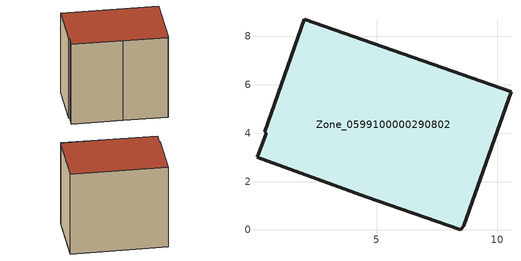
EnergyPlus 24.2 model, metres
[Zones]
Zone_0599100000290802
 floor ground (C_G): 2.02,8.72 10.56,5.71 8.6,0.18 8.49,0 4.56,1.37 0.06,3 0.44,4.01 0.37,4.06 z0.57
 wall outside (C_F): 8.49,0 8.6,0.18 10.56,5.71 2.02,8.72 0.37,4.06 0.44,4.01 0.06,3 4.56,1.37 8.49,0 z0.57:8.81
 roof outside (C_R): 0.44,4.01 0.06,3 4.56,1.37 8.49,0 8.6,0.18 10.56,5.71 2.02,8.72 0.37,4.06 z8.81
[BUILDING]
Pand.0599100000290802: North Axis=0; Terrain=City; Loads Convergence Tolerance Value=0.04; Temperature Convergence Tolerance Value=0.4; Solar Distribution=FullExterior; Maximum Number of Warmup Days=25; Minimum Number of Warmup Days=1
[Site:Location]
Rotterdam.The.Hague.AP_ZH_NLD Design_Conditions: Latitude=51.96; Longitude=4.45; Time Zone=1; Elevation=-4.5
[SITE:GROUNDTEMPERATURE:BUILDINGSURFACE]
18, 18, 18, 18, 18, 18, 18, 18, 18, 18, 18, 18
[MATERIAL] Thermal Absorptance=0.9; Solar Absorptance=0.7; Visible Absorptance=0.7
Name | Roughness | Thickness | Conductivity | Density | Specific Heat
G.TC.1965-1974 | MediumSmooth | 0.15 | 0.882353 | 540 | 1210
F.TC.1965-1974 | Rough | 0.3 | 0.697674 | 1920 | 840
R.TC.1965-1974 | MediumRough | 0.2 | 0.232558 | 1500 | 1000
[CONSTRUCTION]
C_G: G.TC.1965-1974
C_F: F.TC.1965-1974
C_R: R.TC.1965-1974
[ZONE]
Zone_0599100000290802: Type=1; Multiplier=1; Ceiling Height=Autocalculate; Volume=Autocalculate; Floor Area=autocalculate; Part of Total Floor Area=Yes
[ZONEINFILTRATION:DESIGNFLOWRATE]
Infil_Zone_0599100000290802: Zone or ZoneList or Space or SpaceList=Zone_0599100000290802; Schedule=AlwaysOn; Design Flow Rate Calculation Method=Flow/Area; Flow Rate per Floor Area=0.003; Constant Term Coefficient=1; Temperature Term Coefficient=0; Velocity Term Coefficient=0; Velocity Squared Term Coefficient=0
[HVACTEMPLATE:ZONE:IDEALLOADSAIRSYSTEM]
Zone_0599100000290802: Maximum Heating Supply Air Temperature=50; Minimum Cooling Supply Air Temperature=13; Maximum Heating Supply Air Humidity Ratio=0.0156; Minimum Cooling Supply Air Humidity Ratio=0.0077; Heating Limit=NoLimit; Cooling Limit=NoLimit; Dehumidification Control Type=ConstantSensibleHeatRatio; Cooling Sensible Heat Ratio=0.7; Dehumidification Setpoint=60; Humidification Control Type=None; Humidification Setpoint=30; Outdoor Air Method=None; Outdoor Air Flow Rate per Person=0.00944; Outdoor Air Flow Rate per Zone Floor Area=0; Outdoor Air Flow Rate per Zone=0; Demand Controlled Ventilation Type=None; Outdoor Air Economizer Type=NoEconomizer; Heat Recovery Type=None; Sensible Heat Recovery Effectiveness=0.7; Latent Heat Recovery Effectiveness=0.65
[ZONECONTROL:THERMOSTAT]
ThermostatControl_Zone_0599100000290802: Zone or ZoneList=Zone_0599100000290802; Control Type Schedule=DualSetpointControlType; Control 1=Thermostat_Zone_0599100000290802; Temperature Difference Between Cutout And Setpoint=0
[THERMOSTATSETPOINT:DUALSETPOINT]
Thermostat_Zone_0599100000290802: Heating Setpoint Temperature Schedule=HeatingSetpoint_Zone_0599100000290802; Cooling Setpoint Temperature Schedule=CoolingSetpoint_Zone_0599100000290802
[SCHEDULE:COMPACT]
HeatingSetpoint_Zone_0599100000290802: Through: 12/31, For: AllDays, Until: 24:00, 21
CoolingSetpoint_Zone_0599100000290802: Through: 12/31, For: AllDays, Until: 24:00, 24
DualSetpointControlType: Through: 12/31, For: AllDays, Until: 24:00, 4
AlwaysOn: Through: 12/31, For: AllDays, Until: 24:00, 1
